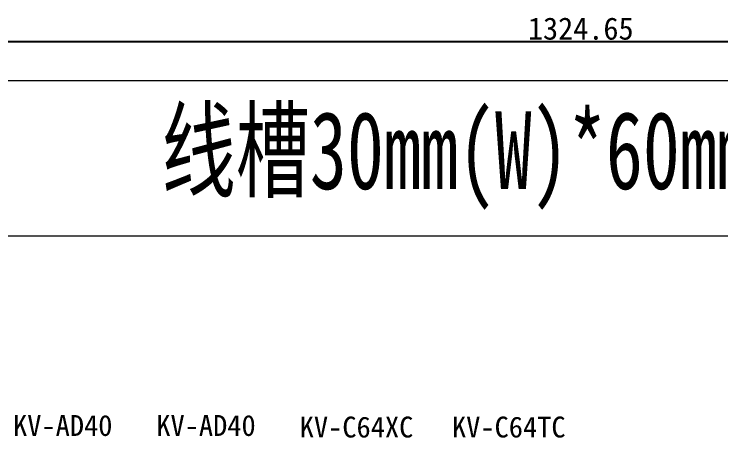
# Model space of a CAD drawing. Extents: x 33864 to 41687, y -3582 to -110.
# Drawn here: x 38381.1 to 38556.5, y -532.9 to -428 of the extents above; entities that cross this region are included whole.
import ezdxf

# ---------------------------------------------------------------- set-up
doc = ezdxf.new("R2010")
doc.units = 0
doc.header["$MEASUREMENT"] = 0
doc.layers.add('细实线层', color=7, linetype='Continuous')
doc.styles.add('宋', font='', dxfattribs={"width": 0.7})
doc.styles.get('宋').set_extended_font_data('SimSun')
doc.dimstyles.new('AM_ISO', dxfattribs={"dimtxt": 5.5, "dimasz": 2.5, "dimexe": 1.25, "dimexo": 0.5, "dimgap": 0.5, "dimtad": 1, "dimdsep": 46, "dimtxsty": 'Standard', "dimcen": 0, "dimclrd": 5, "dimclre": 5, "dimclrt": 1, "dimadec": 0, "dimazin": 2, "dimtp": 0.1, "dimtm": 0.1, "dimtfac": 0.71, "dimtmove": 0, "dimatfit": 3, "dimfxl": 1, "dimtfillclr": 6, "dimlwd": -1, "dimlwe": -1, "dimarcsym": 0})

# ---------------------------------------------------------------- blocks, each defined once
blk = doc.blocks.new('*D169')
at = {"layer": 'Defpoints', "color": 0, "lineweight": 0}
for p in [(37859.25, -434.84), (37859.25, -444.4), (39183.9, -444.4)]:
    blk.add_point(p, dxfattribs=at)
at = {"layer": '细实线层', "color": 5}
for p, q in [((37859.25, -443.9), (37859.25, -433.59)), ((39181.4, -434.84), (37861.75, -434.84)), ((39183.9, -443.9), (39183.9, -433.59))]:
    blk.add_line(p, q, dxfattribs=at)
at = {"layer": '细实线层', "color": 5, "lineweight": 0}
for points in [[(37861.75, -434.42), (37861.75, -435.26), (37859.25, -434.84)], [(39181.4, -435.26), (39181.4, -434.42), (39183.9, -434.84)]]:
    blk.add_solid(points, dxfattribs=at)
at = {"layer": '细实线层', "color": 1, "lineweight": 0, "insert": (38521.58, -431.59), "char_height": 5.5, "attachment_point": 5}
blk.add_mtext('1324.65', dxfattribs=at)

msp = doc.modelspace()

# ---------------------------------------------------------------- linework, layer by layer
at = {"layer": '细实线层', "lineweight": 0}
for p, q in [((37859.254, -444.405), (39132.56, -444.405)), ((37910.597, -482.912), (39132.56, -482.912))]:
    msp.add_line(p, q, dxfattribs=at)

# ---------------------------------------------------------------- texts
at = {"lineweight": 0, "insert": (38417.682, -452.064), "char_height": 19.25362, "width": 201.52175, "attachment_point": 1, "style": '宋'}
msp.add_mtext('线槽30mm(W)*60mm(H)', dxfattribs=at)
at = {"lineweight": 0, "char_height": 5.17448, "attachment_point": 1}
for s, insert, width in [('{\\fSimSun|b0|i0|c134|p2;KV-AD40}', (38380.868, -527.286), 16.27565), ('{\\fSimSun|b0|i0|c134|p2;KV-AD40}', (38416.373, -527.286), 16.27565), ('{\\fSimSun|b0|i0|c134|p2;KV-C64XC}', (38451.924, -527.674), 21.8732), ('{\\fSimSun|b0|i0|c134|p2;KV-C64TC}', (38489.66, -527.674), 21.8732)]:
    msp.add_mtext(s, dxfattribs=dict(at, insert=insert, width=width))

# ---------------------------------------------------------------- dimensions: what is measured, and where the dimension line sits
at = {"layer": '细实线层', "lineweight": 0}
dim = msp.add_linear_dim(base=(37859.254, -434.839), p1=(39183.903, -444.405), p2=(37859.254, -444.405), dimstyle='AM_ISO', dxfattribs=at)
dim.commit()
dim.dimension.update_dxf_attribs({"geometry": '*D169', "text_midpoint": (38521.579, -431.589)})

doc.saveas('drawing.dxf')
